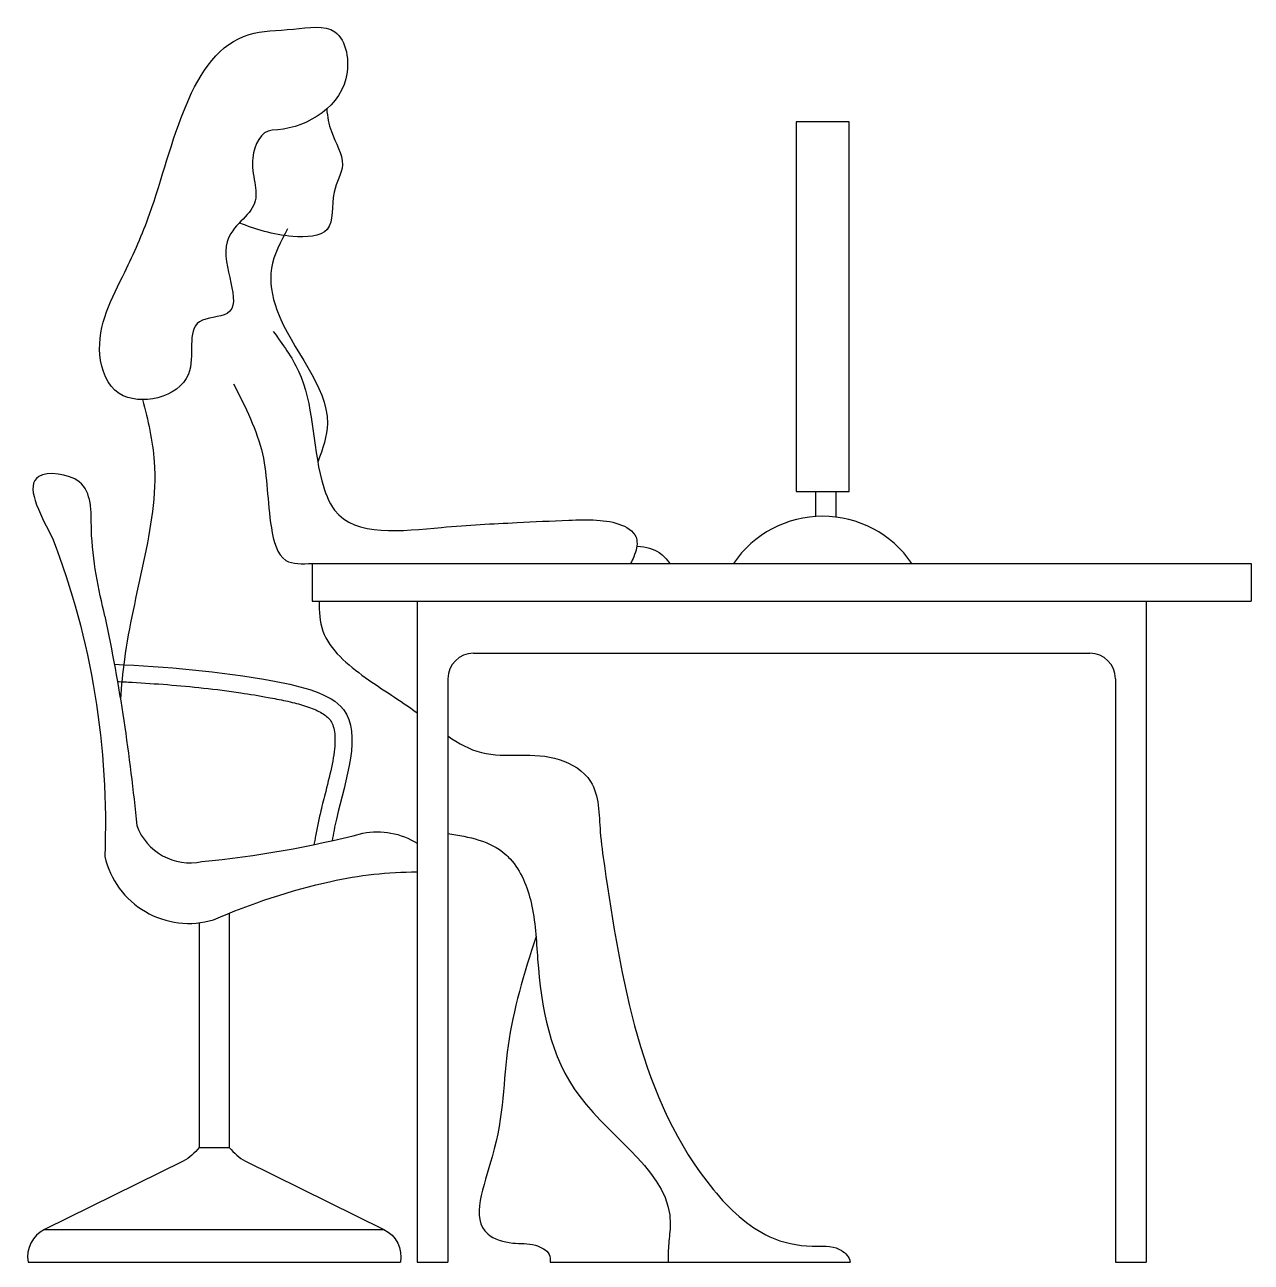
# Model space of a CAD drawing. Header units: millimetres. Extents: x -1627.02 to -1625.58, y 1793.79 to 1795.24.
import ezdxf

# ---------------------------------------------------------------- set-up
doc = ezdxf.new("R2010")
doc.units = ezdxf.units.MM
doc.header["$LTSCALE"] = 10
doc.layers.add('Humanos', color=2, linetype='Continuous')

msp = doc.modelspace()

# ---------------------------------------------------------------- linework, layer by layer
at = {"layer": 'Humanos'}
for p, q in [((-1626.0941, 1794.6942), (-1626.0941, 1794.6649)), ((-1626.0703, 1794.6942), (-1626.0703, 1794.6642)), ((-1626.6858, 1794.6098), (-1626.6858, 1794.5655)), ((-1626.6858, 1794.6098), (-1625.582, 1794.6098)), ((-1625.582, 1794.6098), (-1625.582, 1794.5655)), ((-1626.6858, 1794.5655), (-1625.582, 1794.5655)), ((-1626.5624, 1794.5655), (-1626.5624, 1793.7885)), ((-1625.7054, 1794.5655), (-1625.7054, 1793.7885)), ((-1626.4962, 1794.5042), (-1625.7716, 1794.5042)), ((-1626.5262, 1794.4742), (-1626.5262, 1793.7885)), ((-1625.7416, 1794.4742), (-1625.7416, 1793.7885)), ((-1626.7831, 1794.1988), (-1626.7831, 1793.9235)), ((-1626.8184, 1794.1875), (-1626.8184, 1793.9235)), ((-1626.8184, 1793.9235), (-1626.7831, 1793.9235)), ((-1627.0001, 1793.8271), (-1626.6013, 1793.8271)), ((-1627.0195, 1793.7885), (-1626.582, 1793.7885)), ((-1626.5624, 1793.7885), (-1626.5262, 1793.7885)), ((-1626.4059, 1793.7885), (-1626.0533, 1793.7885)), ((-1625.7416, 1793.7885), (-1625.7054, 1793.7885))]:
    msp.add_line(p, q, dxfattribs=at)
msp.add_lwpolyline([(-1626.117, 1794.6942), (-1626.0544, 1794.6942), (-1626.0544, 1795.1288), (-1626.117, 1795.1288)], close=True, dxfattribs=at)
for points in [[(-1626.9908, 1794.6394, -0.102324), (-1626.9295, 1794.2655, 0.433301), (-1626.8016, 1794.191, -0.048505), (-1626.6636, 1794.2361, -0.05522), (-1626.5624, 1794.2473, -0.05522)], [(-1626.9293, 1794.5476, -0.028503), (-1626.8919, 1794.3016, 0.372343), (-1626.8152, 1794.2594, 0.038488), (-1626.626, 1794.2927, -0.189841), (-1626.5624, 1794.281, -0.189841)], [(-1626.8184, 1793.9235, -0.087654), (-1626.8372, 1793.9072), (-1627.0001, 1793.8271, 0.336454), (-1627.0195, 1793.7885)], [(-1626.7831, 1793.9235, 0.087654), (-1626.7642, 1793.9072), (-1626.6013, 1793.8271, -0.336454), (-1626.582, 1793.7885)]]:
    msp.add_lwpolyline(points, format="xyb", dxfattribs=at)
for centre, radius, start, end in [((-1626.0857, 1794.5382), 0.127, 34.3077, 145.6923), ((-1626.4962, 1794.4742), 0.03, 90, 180), ((-1625.7716, 1794.4742), 0.03, 0, 90)]:
    msp.add_arc(centre, radius, start, end, dxfattribs=at)
at = {"layer": 'Humanos', "start_tangent": (0.999393, 0.034842), "end_tangent": (0.999393, 0.034842)}
msp.add_spline([(-1626.7328, 1795.1188), (-1626.6461, 1795.1794), (-1626.6591, 1795.2345), (-1626.7078, 1795.2378), (-1626.7598, 1795.2313), (-1626.8767, 1795.0204), (-1626.9059, 1794.9522), (-1626.9351, 1794.8548), (-1626.9124, 1794.8094), (-1626.8312, 1794.8321), (-1626.8182, 1794.8938), (-1626.7857, 1794.9035), (-1626.7857, 1794.9879), (-1626.7533, 1795.0333), (-1626.7555, 1795.0864), (-1626.7328, 1795.1188)], degree=3, dxfattribs=at)
at = {"layer": 'Humanos'}
for points, knots in [([(-1626.6686, 1795.1437), (-1626.6678, 1795.1348), (-1626.664, 1795.1124), (-1626.6425, 1795.0802), (-1626.666, 1795.0445), (-1626.6568, 1794.9942), (-1626.7196, 1794.9919), (-1626.7524, 1795.0024), (-1626.7713, 1795.01)], [1.894423, 1.894423, 1.894423, 1.894423, 4.581354, 8.679281, 12.061564, 16.509291, 20.641679, 26.985848, 26.985848, 26.985848, 26.985848]), ([(-1626.7145, 1795.0031), (-1626.7227, 1794.988), (-1626.7391, 1794.958), (-1626.7242, 1794.8739), (-1626.6528, 1794.8055), (-1626.6732, 1794.7444), (-1626.6791, 1794.7289)], [0, 0, 0, 0, 5.035289, 9.948348, 24.553015, 29.386496, 29.386496, 29.386496, 29.386496]), ([(-1626.7314, 1794.8824), (-1626.7204, 1794.8673), (-1626.6828, 1794.8159), (-1626.6867, 1794.7388), (-1626.6512, 1794.6384), (-1626.5406, 1794.6532), (-1626.4558, 1794.6572), (-1626.3831, 1794.6609), (-1626.3282, 1794.6622), (-1626.3006, 1794.6421), (-1626.3055, 1794.6217), (-1626.3101, 1794.6124), (-1626.3114, 1794.6098)], [0, 0, 0, 0, 5.524588, 18.735853, 22.435462, 35.181705, 44.106969, 50.057169, 56.41971, 59.597756, 61.809285, 62.670999, 62.670999, 62.670999, 62.670999]), ([(-1626.7781, 1794.821), (-1626.7643, 1794.7936), (-1626.737, 1794.7393), (-1626.7392, 1794.6705), (-1626.7243, 1794.6077), (-1626.6972, 1794.6092), (-1626.6858, 1794.6098)], [0, 0, 0, 0, 8.929857, 17.678681, 21.851442, 24.951811, 24.951811, 24.951811, 24.951811]), ([(-1626.8849, 1794.8023), (-1626.8787, 1794.7781), (-1626.8641, 1794.7153), (-1626.8827, 1794.6115), (-1626.9048, 1794.5203), (-1626.9099, 1794.4659), (-1626.911, 1794.4503)], [1.501459, 1.501459, 1.501459, 1.501459, 8.925578, 20.744674, 32.465701, 37.156899, 37.156899, 37.156899, 37.156899]), ([(-1626.3041, 1794.6299), (-1626.2924, 1794.6294), (-1626.2781, 1794.6251), (-1626.269, 1794.6147), (-1626.2653, 1794.6098)], [6.643469, 6.643469, 6.643469, 6.643469, 8.974529, 10.793545, 10.793545, 10.793545, 10.793545]), ([(-1626.6775, 1794.5655), (-1626.6778, 1794.5531), (-1626.6753, 1794.5167), (-1626.6229, 1794.4731), (-1626.5824, 1794.449), (-1626.5624, 1794.4342)], [2.020932, 2.020932, 2.020932, 2.020932, 5.625425, 13.010968, 20.376902, 20.376902, 20.376902, 20.376902]), ([(-1626.9182, 1794.4914), (-1626.8568, 1794.488), (-1626.7698, 1794.4821), (-1626.6137, 1794.4457), (-1626.6499, 1794.3469), (-1626.6609, 1794.2922), (-1626.6623, 1794.2839)], [1.979687, 1.979687, 1.979687, 1.979687, 20.4797, 29.242631, 42.149862, 44.506941, 44.506941, 44.506941, 44.506941]), ([(-1626.9146, 1794.4711), (-1626.9088, 1794.4707), (-1626.903, 1794.4704), (-1626.8834, 1794.4693), (-1626.8697, 1794.4684), (-1626.8279, 1794.4651), (-1626.7994, 1794.4622), (-1626.759, 1794.4561), (-1626.7483, 1794.4544), (-1626.7305, 1794.4511), (-1626.7235, 1794.4498), (-1626.7098, 1794.4468), (-1626.7033, 1794.4451), (-1626.6905, 1794.4413), (-1626.6845, 1794.4391), (-1626.6745, 1794.4342), (-1626.6705, 1794.4316), (-1626.6665, 1794.428), (-1626.6655, 1794.4269), (-1626.6634, 1794.4242), (-1626.6624, 1794.4224), (-1626.6606, 1794.4178), (-1626.6599, 1794.4151), (-1626.659, 1794.4087), (-1626.6588, 1794.4051), (-1626.659, 1794.3932), (-1626.6603, 1794.3839), (-1626.6643, 1794.3637), (-1626.667, 1794.3529), (-1626.6717, 1794.3343), (-1626.6737, 1794.3266), (-1626.6768, 1794.3136), (-1626.678, 1794.3083), (-1626.6801, 1794.2978), (-1626.6811, 1794.2926), (-1626.682, 1794.2875), (-1626.682, 1794.2874), (-1626.6836, 1794.2794)], [2.146535, 2.146535, 2.146535, 2.146535, 3.994093, 3.994093, 8.358259, 8.358259, 17.086591, 17.086591, 20.121305, 20.121305, 22.074924, 22.074924, 24.028542, 24.028542, 26.168311, 26.168311, 28.30808, 28.30808, 29.23137, 29.23137, 30.731364, 30.731364, 32.231357, 32.231357, 33.731351, 33.731351, 36.705561, 36.705561, 39.679771, 39.679771, 41.695129, 41.695129, 43.095041, 43.095041, 44.494953, 44.494953, 44.505195, 44.505195, 44.505195, 44.505195]), ([(-1626.5262, 1794.407), (-1626.5137, 1794.3983), (-1626.4741, 1794.3761), (-1626.4093, 1794.3933), (-1626.3476, 1794.3537), (-1626.349, 1794.3002), (-1626.325, 1794.1375), (-1626.296, 1793.9479), (-1626.1611, 1793.8181), (-1626.1047, 1793.8052), (-1626.0697, 1793.8095), (-1626.0549, 1793.7957), (-1626.0535, 1793.7893), (-1626.0533, 1793.7885)], [24.795394, 24.795394, 24.795394, 24.795394, 29.269517, 38.457691, 42.937238, 48.963704, 53.009065, 93.170429, 101.796582, 106.889245, 110.13143, 111.881995, 112.13555, 112.13555, 112.13555, 112.13555]), ([(-1626.5262, 1794.2924), (-1626.5012, 1794.2884), (-1626.4737, 1794.2835), (-1626.4413, 1794.2509), (-1626.4238, 1794.2081), (-1626.4204, 1794.1111), (-1626.3959, 1793.9676), (-1626.2553, 1793.8878), (-1626.2672, 1793.8107), (-1626.2673, 1793.7958), (-1626.2671, 1793.7885)], [0.273715, 0.273715, 0.273715, 0.273715, 7.455184, 8.261476, 13.95525, 20.647786, 37.535469, 55.936348, 58.22398, 60.401582, 60.401582, 60.401582, 60.401582]), ([(-1626.4225, 1794.1712), (-1626.4368, 1794.1279), (-1626.4621, 1794.0422), (-1626.4595, 1793.9348), (-1626.5059, 1793.826), (-1626.4507, 1793.8092), (-1626.4263, 1793.8117), (-1626.4064, 1793.801), (-1626.4056, 1793.7919), (-1626.4059, 1793.7885)], [3.839353, 3.839353, 3.839353, 3.839353, 17.156943, 30.366084, 39.45507, 42.580569, 45.264417, 47.189744, 48.209412, 48.209412, 48.209412, 48.209412])]:
    msp.add_open_spline(points, degree=3, knots=knots, dxfattribs=at)
msp.add_spline([(-1626.9293, 1794.5476), (-1626.9451, 1794.6498), (-1626.9595, 1794.7056), (-1627.0071, 1794.7118), (-1626.9908, 1794.6394)], degree=3, dxfattribs=at)

doc.saveas('drawing.dxf')
